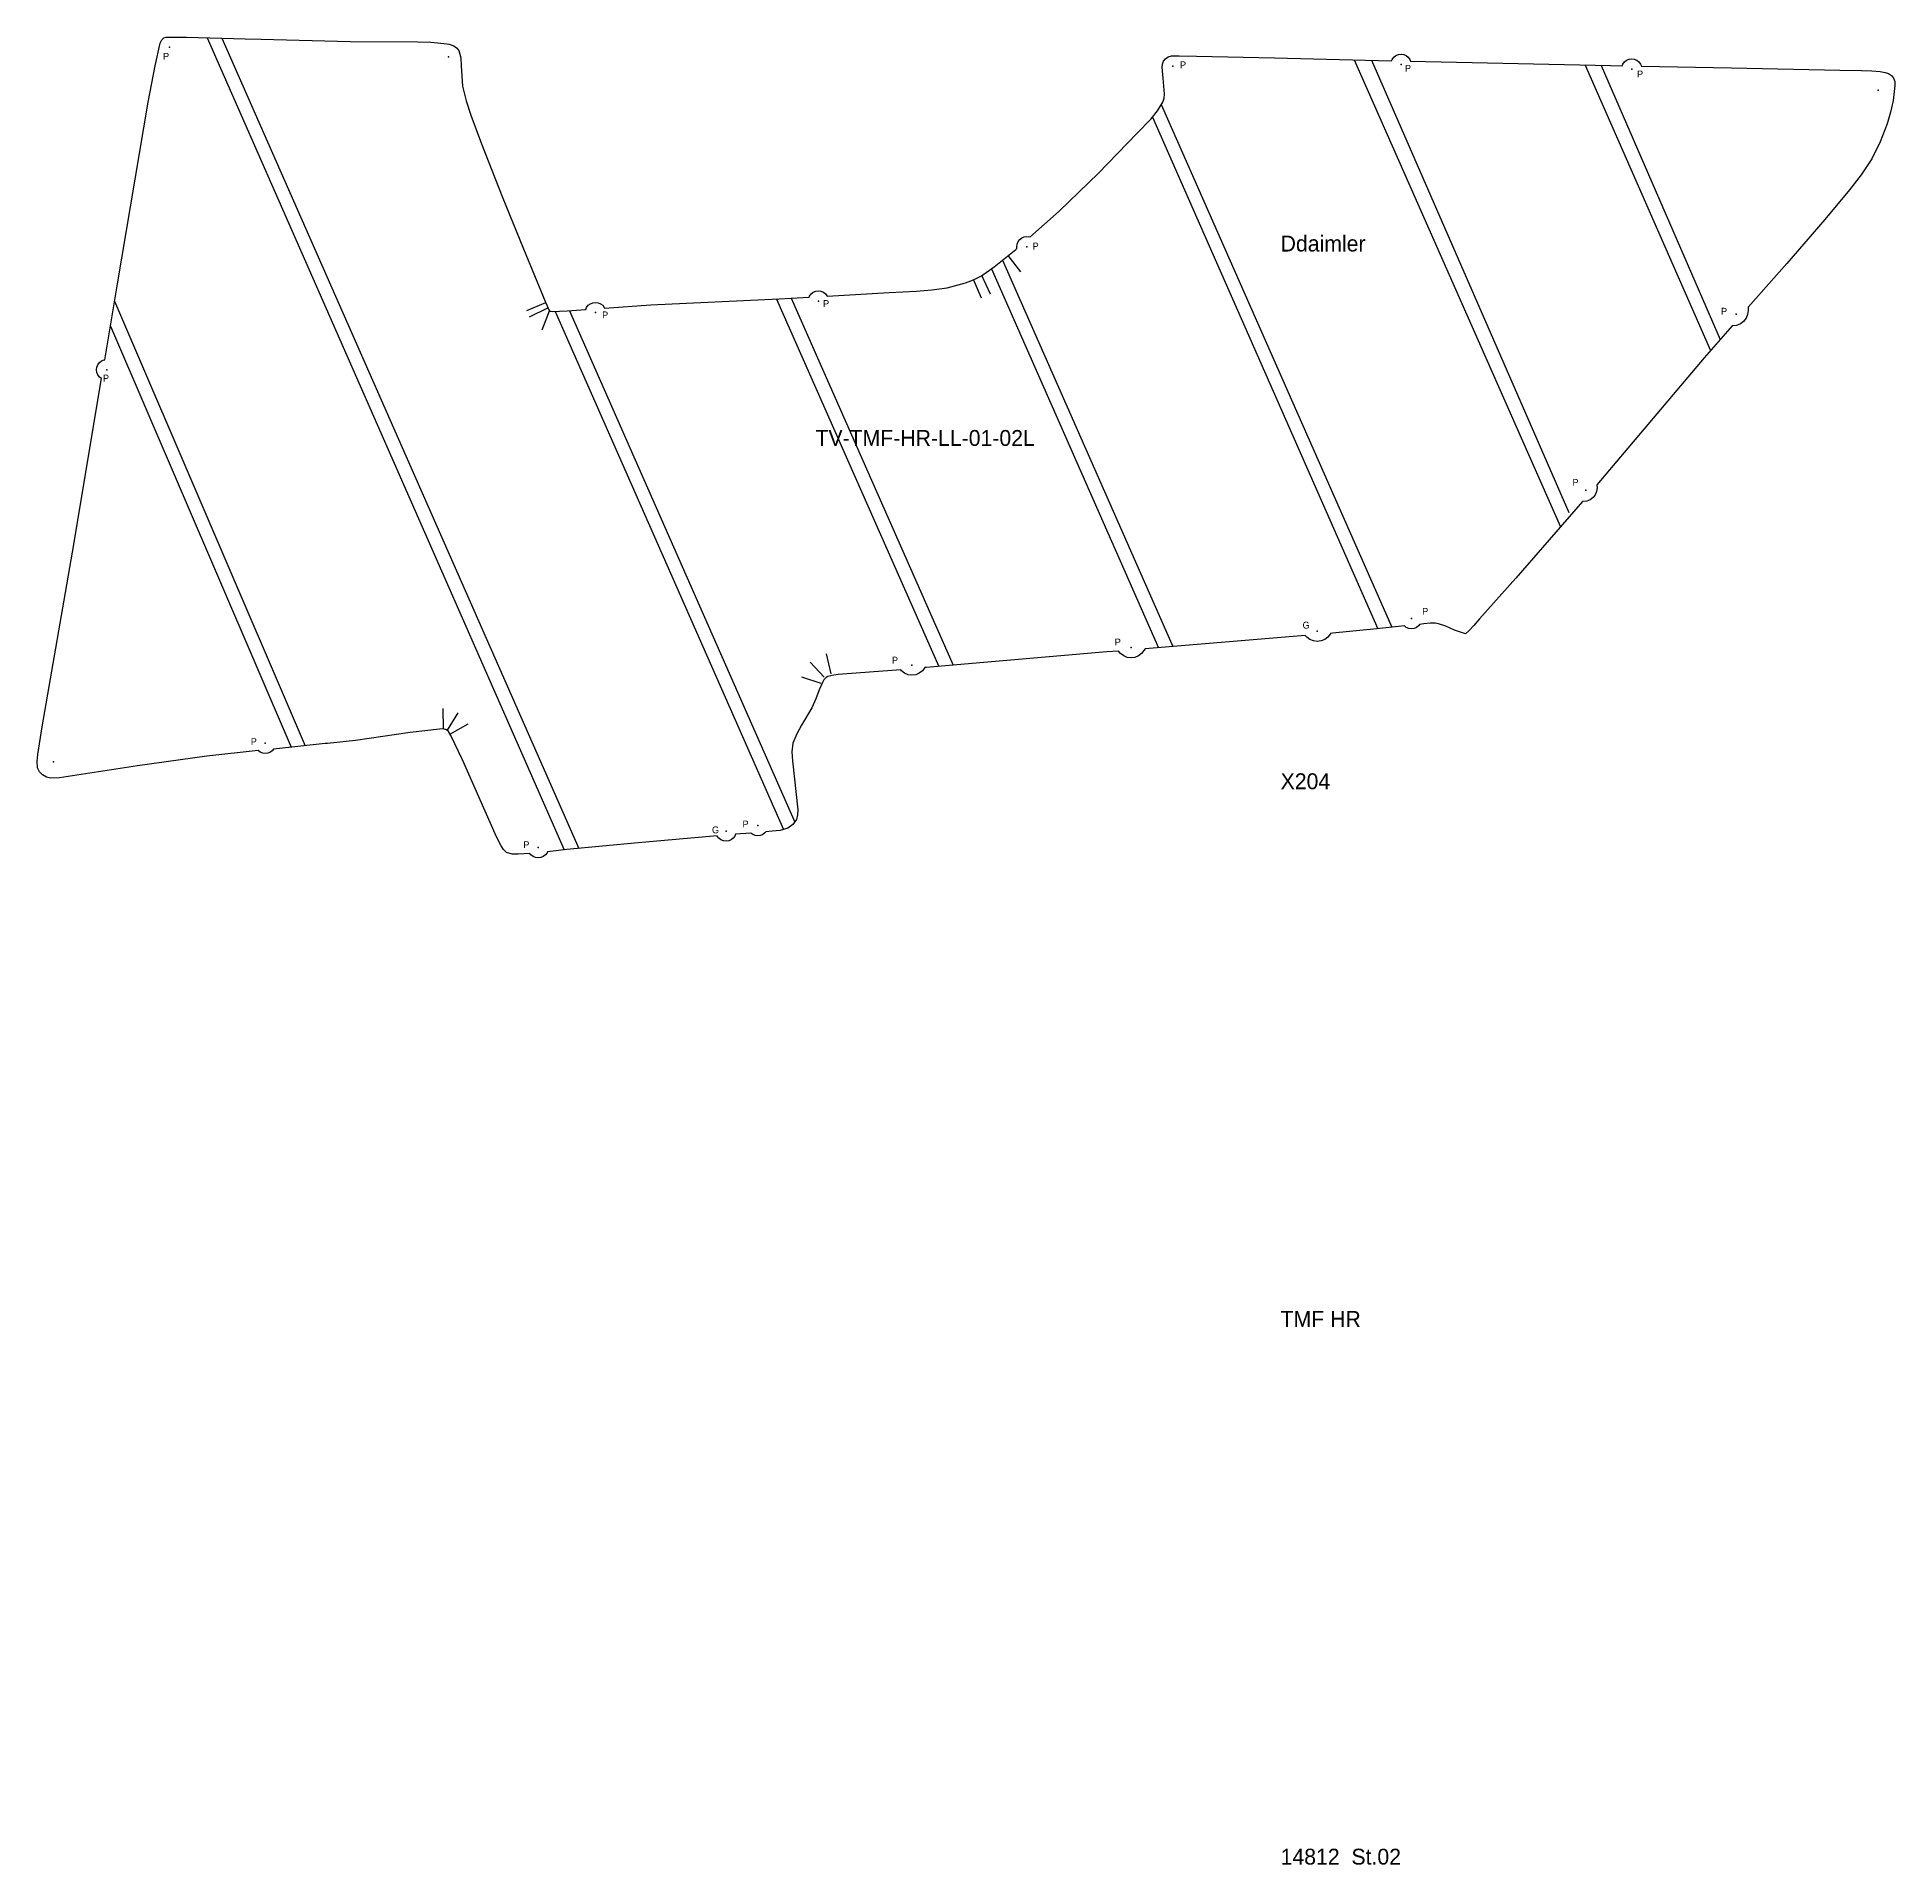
# Model space of a CAD drawing. Extents: x 0 to 4247, y -444 to 1089.
# Drawn here: x 1621 to 2440, y -444 to 362 of the extents above; entities that cross this region are included whole.
import ezdxf

# ---------------------------------------------------------------- set-up
doc = ezdxf.new("R2010")
doc.units = 0

# ---------------------------------------------------------------- blocks, each defined once
blk = doc.blocks.new('BLOCK3')
at = {"layer": 'CUT'}
blk.add_lwpolyline([(1942.5, 11.4529), (1942.15, 10.9982), (1941.22, 10.2845), (1940.13, 9.8349), (1938.97, 9.67996), (1937.81, 9.8349), (1936.72, 10.2845), (1935.9, 10.9144), (1929.22, 10.3708), (1928.88, 9.54534), (1928.16, 8.61316), (1927.23, 7.89942), (1926.15, 7.44983), (1924.98, 7.29489), (1923.82, 7.44983), (1922.73, 7.89942), (1921.8, 8.61316), (1921.09, 9.54534), (1921.03, 9.67488), (1886.27, 6.64719), (1854.76, 3.62967), (1846.27, 2.69495), (1846.08, 2.25298), (1845.37, 1.3208), (1844.44, 0.60706), (1843.35, 0.15748), (1842.19, 0), (1841.02, 0.15748), (1839.94, 0.60706), (1839, 1.3208), (1838.55, 1.91262), (1833.31, 1.55702), (1830.71, 1.6764), (1828.27, 2.35458), (1826.91, 3.62967), (1825.84, 5.22225), (1823.83, 9.2253), (1808.74, 43.1699), (1803.71, 53.8354), (1802.59, 55.7379), (1801.79, 56.4237), (1800.3, 56.7767), (1798.65, 56.6599), (1785.68, 55.1918), (1761.66, 51.7348), (1749.34, 50.4369), (1748.24, 50.32), (1725.55, 47.9274), (1725.08, 47.2822), (1724.14, 46.5685), (1723.06, 46.1189), (1721.89, 45.9639), (1720.73, 46.1189), (1719.64, 46.5685), (1718.79, 47.2263), (1696.13, 44.8235), (1665.56, 40.5918), (1635.06, 35.875), (1631.22, 35.2146), (1627.38, 35.047), (1625.41, 35.5474), (1623.64, 36.5329), (1622.36, 37.9655), (1621.54, 39.7079), (1621.32, 42.606), (1621.62, 45.555), (1623.59, 57.653), (1636.93, 134.737), (1649.73, 211.146), (1648.81, 211.847), (1648.1, 212.779), (1647.65, 213.866), (1647.49, 215.029), (1647.65, 216.195), (1648.1, 217.28), (1648.81, 218.212), (1649.74, 218.926), (1650.83, 219.373), (1651.11, 219.411), (1656.72, 252.921), (1670.24, 333.048), (1673.36, 349.037), (1675.55, 358.948), (1676.22, 360.437), (1677.22, 361.397), (1678.12, 361.618), (1687.15, 361.587), (1712.98, 360.912), (1720.09, 360.719), (1759.3, 359.721), (1789.07, 359.505), (1794.91, 359.345), (1800.72, 358.862), (1802.92, 358.542), (1804.99, 357.851), (1806.22, 356.922), (1807.15, 355.692), (1808.01, 352.441), (1808.29, 349.012), (1808.8, 340.076), (1810.41, 333.592), (1812.51, 327.226), (1817.25, 314.656), (1826.27, 291.402), (1835.7, 268.306), (1845.43, 244.869), (1846.1, 243.165), (1846.85, 241.463), (1847.35, 240.919), (1848.32, 240.762), (1851.63, 240.823), (1854.99, 240.991), (1863.13, 241.593), (1863.52, 242.525), (1864.23, 243.457), (1865.17, 244.171), (1866.25, 244.618), (1867.42, 244.773), (1868.58, 244.618), (1869.67, 244.171), (1870.6, 243.457), (1871.31, 242.525), (1871.45, 242.205), (1891.78, 243.706), (1948.42, 246.294), (1961.56, 247.054), (1961.76, 247.551), (1962.48, 248.484), (1963.41, 249.197), (1964.5, 249.647), (1965.66, 249.802), (1966.82, 249.647), (1967.91, 249.197), (1968.84, 248.484), (1969.62, 247.473), (1996.92, 249.098), (2008.93, 249.67), (2015.73, 250.246), (2022.48, 251.186), (2030.48, 253.386), (2034.08, 254.757), (2037.54, 256.426), (2043.17, 260.386), (2052.71, 268.019), (2053.22, 268.461), (2053.11, 269.261), (2053.27, 270.424), (2053.72, 271.509), (2054.43, 272.443), (2055.36, 273.157), (2056.45, 273.607), (2057.61, 273.762), (2058.78, 273.607), (2058.91, 273.551), (2071.75, 284.986), (2089.2, 301.748), (2106.03, 319.139), (2112.3, 325.7), (2115.12, 329.2), (2117.51, 332.979), (2118.03, 334.696), (2118.22, 336.5), (2117.92, 340.079), (2117.65, 343.536), (2117.26, 348.395), (2117.34, 349.705), (2117.79, 351.026), (2118.75, 352.108), (2119.93, 352.939), (2121.34, 353.332), (2123, 353.399), (2124.71, 353.36), (2132.35, 353.19), (2166.72, 352.532), (2218.38, 351.227), (2218.63, 351.824), (2219.34, 352.756), (2220.27, 353.47), (2221.36, 353.919), (2222.52, 354.074), (2223.69, 353.919), (2224.78, 353.47), (2225.71, 352.756), (2226.42, 351.824), (2226.75, 351.031), (2314.85, 349.088), (2319.95, 348.989), (2320.28, 349.784), (2320.99, 350.716), (2321.93, 351.43), (2323.01, 351.88), (2324.18, 352.035), (2325.34, 351.88), (2326.43, 351.43), (2327.36, 350.716), (2328.07, 349.784), (2328.47, 348.824), (2368.22, 348.049), (2416, 347.076), (2425.51, 346.993), (2430.1, 346.784), (2433.64, 346.515), (2435.91, 346.066), (2437.41, 345.565), (2438.76, 344.747), (2439.64, 343.515), (2440.13, 342.123), (2440.18, 340.363), (2439.79, 336.383), (2439.43, 333.686), (2438.28, 328.504), (2436.77, 323.421), (2433.77, 315.532), (2430, 307.993), (2425.29, 301.016), (2420.18, 294.31), (2409.33, 281.349), (2392.54, 261.844), (2375.48, 242.576), (2375.54, 241.166), (2375.29, 239.395), (2374.59, 237.752), (2373.5, 236.345), (2372.08, 235.276), (2370.44, 234.608), (2368.68, 234.392), (2368.42, 234.44), (2356.11, 220.333), (2308.8, 164.432), (2308.93, 163.033), (2308.71, 161.466), (2308.1, 160.01), (2307.13, 158.76), (2305.88, 157.808), (2304.42, 157.214), (2302.86, 157.013), (2302.56, 157.059), (2273.06, 123.167), (2257.16, 105.288), (2254.63, 102.347), (2252.42, 100.043), (2250.95, 98.6995), (2246.15, 100.376), (2242.3, 102.019), (2239.08, 103.048), (2237.55, 103.454), (2235.33, 103.444), (2232.56, 103.114), (2230.69, 102.837), (2230.26, 102.278), (2229.33, 101.565), (2228.24, 101.115), (2227.08, 100.96), (2225.92, 101.115), (2224.83, 101.565), (2224.05, 102.164), (2211.82, 100.914), (2192.35, 98.9789), (2191.38, 98.8976), (2191.27, 98.6182), (2190.22, 97.2466), (2188.87, 96.2129), (2187.3, 95.5626), (2185.61, 95.3391), (2183.92, 95.5626), (2182.35, 96.2129), (2181, 97.2466), (2180.23, 97.9705), (2109.71, 92.1107), (2109.17, 91.3691), (2108.14, 90.0178), (2106.78, 88.984), (2105.21, 88.3338), (2103.53, 88.1102), (2101.84, 88.3338), (2100.27, 88.984), (2098.92, 90.0178), (2097.98, 91.1354), (2092.9, 90.7112), (2013.13, 83.8608), (2012.6, 83.8075), (2011.52, 82.3546), (2010.17, 81.3208), (2008.6, 80.6706), (2006.91, 80.4445), (2005.22, 80.6706), (2003.65, 81.3208), (2002.27, 82.3774), (2001.99, 82.7711), (1974.44, 80.729), (1972.54, 80.5105), (1971.19, 80.2667), (1969.86, 79.8832), (1969.04, 79.4869), (1968.08, 78.4633), (1967.49, 77.333), (1966.01, 73.9726), (1964.58, 70.0813), (1963.93, 68.7783), (1962.75, 66.0605), (1958.21, 58.4481), (1956.11, 54.5847), (1954.44, 50.5512), (1954.05, 46.6447), (1954.24, 42.6746), (1956.56, 21.1709), (1956.54, 18.9713), (1956.06, 16.8733), (1954.47, 14.6634), (1952.28, 13.0226), (1948.89, 12.0599), (1945.32, 11.684), (1942.5, 11.4529)], dxfattribs=at)
at = {"layer": 'D'}
for p in [(1679.72, 357.239), (1802.67, 352.898), (2121.91, 348.854), (2222.52, 349.573), (2324.18, 347.534), (2432.79, 338.222), (2057.61, 269.261), (1867.42, 240.274), (1965.66, 245.301), (2370.3, 239.54), (1651.99, 215.029), (2303.92, 161.974), (2185.61, 99.8578), (2227.08, 105.461), (2103.53, 92.6289), (2006.91, 84.9657), (1721.89, 50.4648), (1628.56, 42.3571), (1924.98, 11.7958), (1938.97, 14.1808), (1842.19, 4.50343)]:
    blk.add_point(p, dxfattribs=at)
at = {"layer": 'F'}
for p, q in [((2054.95, 258.283), (2049.37, 265.344)), ((2037.53, 246.604), (2034.11, 254.778)), ((2041.54, 248.435), (2037.76, 256.581)), ((1837.23, 241.146), (1845.47, 244.752)), ((1838.41, 238.321), (1846.46, 242.342)), ((1844, 232.68), (1847.19, 241.095)), ((1962.11, 86.1697), (1968.26, 79.5911)), ((1969.18, 89.8679), (1971.15, 81.0846)), ((1958.23, 79.6952), (1966.83, 77.018)), ((1800.19, 65.7734), (1800.26, 56.7742)), ((1806.69, 63.937), (1801.99, 56.2611)), ((1811.21, 58.8291), (1803.35, 54.4577))]:
    blk.add_line(p, q, dxfattribs=at)
at = {"layer": 'Z'}
for p, q in [((1696.28, 361.349), (1853.6, 3.50267)), ((1702.78, 361.179), (1860.02, 4.13259)), ((2201.83, 351.646), (2292.76, 145.791)), ((2209.52, 351.45), (2296.5, 152.146)), ((2303.62, 349.337), (2358.95, 223.586)), ((2310.67, 349.18), (2363.21, 228.471)), ((2116.84, 331.908), (2218.52, 101.598)), ((2112.9, 326.439), (2212.23, 100.958)), ((2046.81, 263.305), (2121.87, 93.1217)), ((2042.04, 259.591), (2115.66, 92.606)), ((1947.17, 246.238), (2018.83, 84.351)), ((1953.71, 246.599), (2025.15, 84.8921)), ((1655.44, 245.288), (1739.53, 49.4006)), ((1849.63, 240.785), (1950.35, 12.474)), ((1855.93, 241.059), (1955.28, 15.7811)), ((1653.61, 234.315), (1733.26, 48.7402))]:
    blk.add_line(p, q, dxfattribs=at)
at = {"layer": 'ANNOTATION'}
for s, height, p in [('P', 2.99975, (1676.82, 351.699)), ('P', 2.99975, (2125.1, 347.932)), ('P', 2.99975, (2224.23, 346.401)), ('P', 2.99975, (2326.53, 343.912)), ('P', 2.99975, (2060.11, 268.052)), ('Ddaimler', 6.99771, (2169.43, 267.173)), ('P', 2.99975, (1967.75, 242.736)), ('P', 2.99975, (1870.35, 237.742)), ('P', 2.99975, (2363.56, 239.355)), ('P', 2.99975, (1650.32, 209.888)), ('TV-TMF-HR-LL-01-02L', 6.99771, (1964.38, 181.511)), ('P', 2.99975, (2298.09, 163.942)), ('P', 2.99975, (2231.83, 107.14)), ('G', 2.99975, (2179.11, 101.031)), ('P', 2.99975, (2096.31, 93.5992)), ('P', 2.99975, (1998.1, 85.6083)), ('P', 2.99975, (1715.48, 49.7308)), ('X204', 6.99771, (2169.43, 30.2425)), ('P', 2.99975, (1932.24, 13.4239)), ('G', 2.99975, (1918.77, 10.8204)), ('P', 2.99975, (1835.62, 4.29515)), ('TMF HR', 6.99771, (2169.43, -206.688)), ('14812  St.02', 6.99771, (2169.43, -443.618))]:
    blk.add_text(s, height=height, dxfattribs=at).set_placement(p)

msp = doc.modelspace()

# ---------------------------------------------------------------- block references
at = {"layer": 'LAYER0'}
msp.add_blockref('BLOCK3', (0, 0), dxfattribs=at)

doc.saveas('drawing.dxf')
